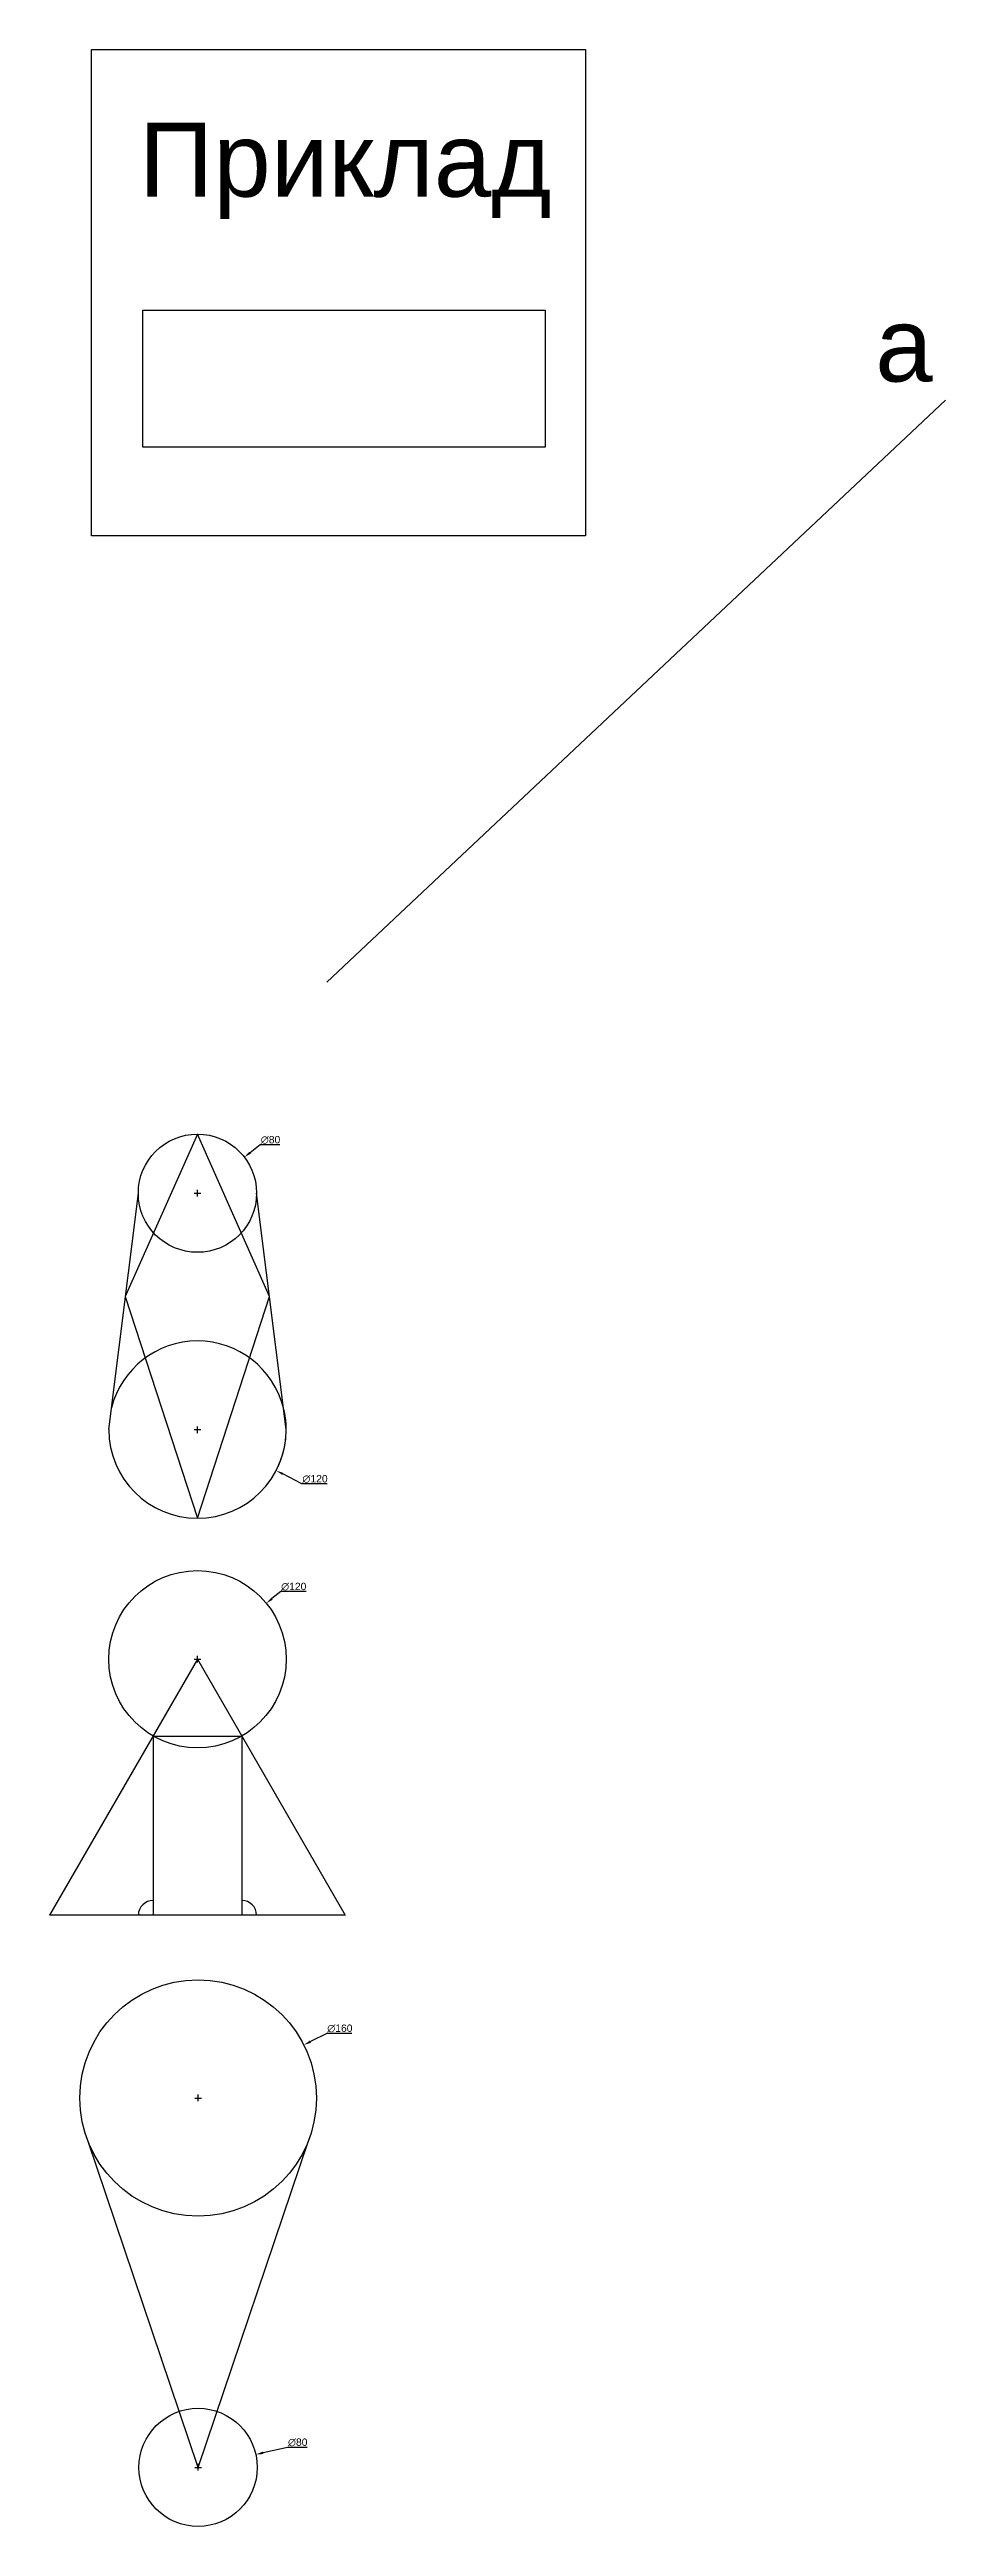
# Model space of a CAD drawing. Header units: millimetres. Extents: x -70 to 596, y 3 to 3523.
# Drawn here: x -10 to 596, y 1846 to 3523 of the extents above; entities that cross this region are included whole.
import ezdxf

# ---------------------------------------------------------------- set-up
doc = ezdxf.new("R2010")
doc.units = ezdxf.units.MM
doc.header["$MEASUREMENT"] = 0
doc.styles.get("Standard").update_dxf_attribs({"font": 'Arial.ttf'})
doc.dimstyles.new('Copy of Standard', dxfattribs={"dimtxt": 5, "dimasz": 5, "dimexe": 1.25, "dimexo": 0, "dimtad": 1, "dimtoh": 1, "dimdec": 0, "dimzin": 0, "dimdsep": 46, "dimtxsty": 'Standard', "dimcen": 2.25, "dimadec": 0, "dimazin": 0, "dimtfac": 1, "dimtdec": 0, "dimtofl": 0, "dimtmove": 0, "dimatfit": 3, "dimfxl": 1, "dimtolj": 1, "dimtzin": 0, "dimarcsym": 0})

# ---------------------------------------------------------------- blocks, each defined once
blk = doc.blocks.new('*D36')
at = {"color": 0, "lineweight": -2, "transparency": 16777216}
for p, q in [((177.1, 2179.8), (166.1, 2174.3)), ((194.2, 2179.8), (177.1, 2179.8)), ((87.9, 2136.1), (92.4, 2136.1)), ((90.1, 2133.9), (90.1, 2138.4))]:
    blk.add_line(p, q, dxfattribs=at)
at = {"color": 0, "transparency": 16777216}
blk.add_solid([(165.7, 2175), (166.5, 2173.5), (161.6, 2172)], dxfattribs=at)
at = {"layer": 'Defpoints', "color": 0, "transparency": 16777216}
for p in [(161.6, 2172), (18.7, 2100.2)]:
    blk.add_point(p, dxfattribs=at)
at = {"color": 0, "transparency": 16777216, "insert": (186, 2183.2), "char_height": 5, "attachment_point": 5}
blk.add_mtext('\\A1;∅160', dxfattribs=at)
blk = doc.blocks.new('*D37')
at = {"color": 0, "lineweight": -2, "transparency": 16777216}
for p, q in [((150.6, 1899.6), (134.1, 1895.9)), ((163.8, 1899.6), (150.6, 1899.6)), ((87.9, 1886.1), (92.4, 1886.1)), ((90.1, 1883.9), (90.1, 1888.4))]:
    blk.add_line(p, q, dxfattribs=at)
at = {"color": 0, "transparency": 16777216}
blk.add_solid([(133.9, 1896.8), (134.2, 1895.1), (129.2, 1894.9)], dxfattribs=at)
at = {"layer": 'Defpoints', "color": 0, "transparency": 16777216}
for p in [(129.2, 1894.9), (51.1, 1877.4)]:
    blk.add_point(p, dxfattribs=at)
at = {"color": 0, "transparency": 16777216, "insert": (157.5, 1903), "char_height": 5, "attachment_point": 5}
blk.add_mtext('\\A1;∅80', dxfattribs=at)
blk = doc.blocks.new('*D38')
at = {"color": 0, "lineweight": -2, "transparency": 16777216}
for p, q in [((146, 2478.9), (140.1, 2474.1)), ((163.1, 2478.9), (146, 2478.9)), ((87.4, 2433.1), (91.9, 2433.1)), ((89.7, 2430.8), (89.7, 2435.3))]:
    blk.add_line(p, q, dxfattribs=at)
at = {"color": 0, "transparency": 16777216}
blk.add_solid([(139.6, 2474.7), (140.6, 2473.4), (136.2, 2470.9)], dxfattribs=at)
at = {"layer": 'Defpoints', "color": 0, "transparency": 16777216}
for p in [(136.2, 2470.9), (43.1, 2395.2)]:
    blk.add_point(p, dxfattribs=at)
at = {"color": 0, "transparency": 16777216, "insert": (154.8, 2482.2), "char_height": 5, "attachment_point": 5}
blk.add_mtext('\\A1;∅120', dxfattribs=at)
blk = doc.blocks.new('*D39')
at = {"color": 0, "lineweight": -2, "transparency": 16777216}
for p, q in [((132.2, 2781.2), (125.3, 2775.9)), ((145.4, 2781.2), (132.2, 2781.2)), ((89.7, 2746.2), (89.7, 2750.7)), ((87.4, 2748.5), (91.9, 2748.5))]:
    blk.add_line(p, q, dxfattribs=at)
at = {"color": 0, "transparency": 16777216}
blk.add_solid([(124.8, 2776.6), (125.9, 2775.3), (121.4, 2772.9)], dxfattribs=at)
at = {"layer": 'Defpoints', "color": 0, "transparency": 16777216}
for p in [(121.4, 2772.9), (58, 2724.1)]:
    blk.add_point(p, dxfattribs=at)
at = {"color": 0, "transparency": 16777216, "insert": (139.1, 2784.6), "char_height": 5, "attachment_point": 5}
blk.add_mtext('\\A1;∅80', dxfattribs=at)
blk = doc.blocks.new('*D40')
at = {"color": 0, "lineweight": -2, "transparency": 16777216}
for p, q in [((87.4, 2588.5), (91.9, 2588.5)), ((89.7, 2586.2), (89.7, 2590.7)), ((160.3, 2551.8), (147.4, 2558.5)), ((177.4, 2551.8), (160.3, 2551.8))]:
    blk.add_line(p, q, dxfattribs=at)
blk.add_arc((89.7, 2588.5), 60, 331.3299, 14.25, dxfattribs=at)
at = {"color": 0, "transparency": 16777216}
blk.add_solid([(147.7, 2559.2), (147, 2557.8), (142.9, 2560.8)], dxfattribs=at)
at = {"layer": 'Defpoints', "color": 0, "transparency": 16777216}
for p in [(36.5, 2616.2), (142.9, 2560.8)]:
    blk.add_point(p, dxfattribs=at)
at = {"color": 0, "transparency": 16777216, "insert": (169.2, 2555.1), "char_height": 5, "attachment_point": 5}
blk.add_mtext('\\A1;∅120', dxfattribs=at)

msp = doc.modelspace()

# ---------------------------------------------------------------- linework, layer by layer
at = {"color": 61}
for p, q in [((595.6, 3285.2), (177.2, 2891.3)), ((89.7, 2788.5), (40.9, 2678.5)), ((138.4, 2678.5), (89.7, 2788.5)), ((29.7, 2588.5), (49.7, 2748.5)), ((149.7, 2588.5), (129.7, 2748.5)), ((40.9, 2678.5), (89.7, 2528.5)), ((89.7, 2528.5), (138.4, 2678.5)), ((89.7, 2433.1), (-10.3, 2259.8)), ((89.7, 2433.1), (189.7, 2259.8)), ((59.7, 2381.1), (59.7, 2259.8)), ((59.7, 2381.1), (119.7, 2381.1)), ((119.7, 2381.1), (119.7, 2259.8)), ((189.7, 2259.8), (-10.3, 2259.8)), ((90.1, 1886.1), (15.5, 2107.3)), ((90.1, 1886.1), (164.7, 2107.1))]:
    msp.add_line(p, q, dxfattribs=at)
for points in [[(18, 3522.6), (352.2, 3522.6), (352.2, 3193.4), (18, 3193.4)], [(52.8, 3346.2), (324.8, 3346.2), (324.8, 3253.5), (52.8, 3253.5)]]:
    msp.add_lwpolyline(points, close=True, dxfattribs=at)
for centre, radius in [((89.7, 2748.5), 40), ((89.7, 2433.1), 60), ((90.1, 2136.1), 80), ((90.1, 1886.1), 40)]:
    msp.add_circle(centre, radius, dxfattribs=at)
for centre, radius, start, end in [((89.7, 2588.5), 60, 14.25, 165.75), ((89.7, 2588.5), 60, 180, 0), ((59.7, 2259.8), 10, 90, 180), ((119.7, 2259.8), 10, 0, 90)]:
    msp.add_arc(centre, radius, start, end, dxfattribs=at)

# ---------------------------------------------------------------- texts
msp.add_text('Приклад', height=50, dxfattribs=at).set_placement((50.2, 3423))
at = {"color": 61, "insert": (548.1, 3347.9), "char_height": 50, "attachment_point": 1}
msp.add_mtext_dynamic_manual_height_columns('a', width=74.251, gutter_width=5517.5, heights=[0], dxfattribs=at)

# ---------------------------------------------------------------- dimensions: what is measured, and where the dimension line sits
at = {"color": 61}
for p1, p2, picture, middle in [((58, 2724.1), (121.4, 2772.9), '*D39', (139.1, 2781.2)), ((36.5, 2616.2), (142.9, 2560.8), '*D40', (169.2, 2551.8)), ((43.1, 2395.2), (136.2, 2470.9), '*D38', (154.8, 2478.9)), ((18.7, 2100.2), (161.6, 2172), '*D36', (186, 2179.8)), ((51.1, 1877.4), (129.2, 1894.9), '*D37', (150.6, 1899.6))]:
    dim = msp.add_diameter_dim_2p(p1=p1, p2=p2, dimstyle='Copy of Standard', dxfattribs=at)
    dim.commit()
    dim.dimension.update_dxf_attribs({"geometry": picture, "text_midpoint": middle, "dimtype": 163})

doc.saveas('drawing.dxf')
